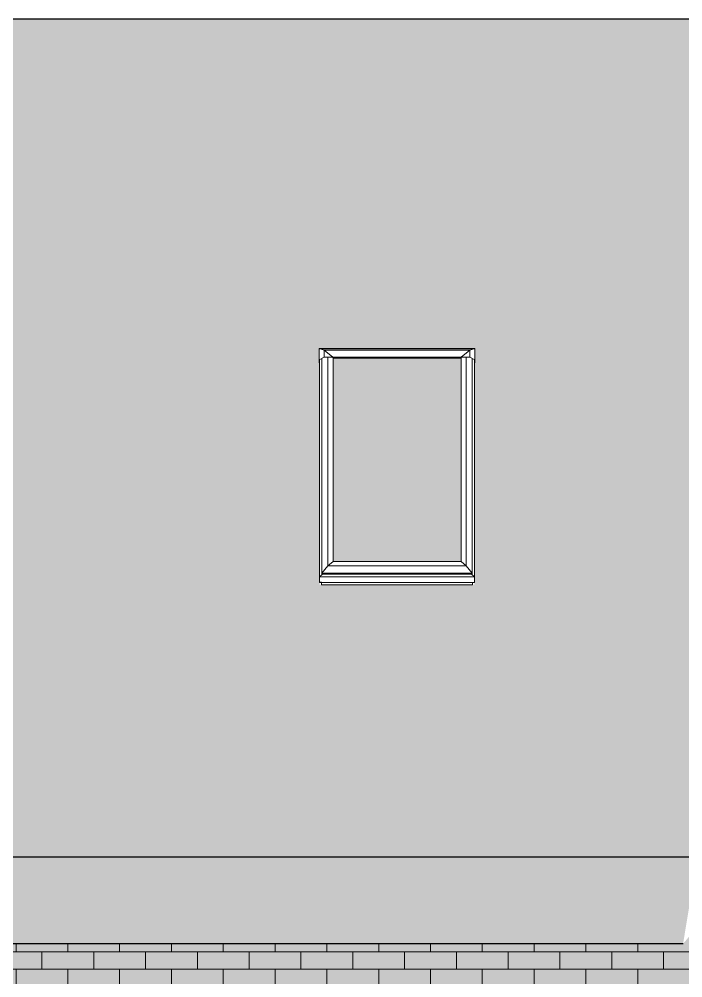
# Model space of a CAD drawing. Header units: millimetres. Extents: x -56498 to 234605, y -296269 to -29969.
# Drawn here: x 206834 to 210479, y -189282 to -184017 of the extents above; entities that cross this region are included whole.
import ezdxf

# ---------------------------------------------------------------- set-up
doc = ezdxf.new("R2010")
doc.units = ezdxf.units.MM
doc.header["$LTSCALE"] = 100
for name, color, linetype, lineweight in [('0.3', 7, 'Continuous', 30), ('Тонкі 0.18', 142, 'Continuous', 18), ('Штрихування 0.09', 253, 'Continuous', 9)]:
    doc.layers.add(name, color=color, linetype=linetype, lineweight=lineweight)

msp = doc.modelspace()

# ---------------------------------------------------------------- hatches: boundary and pattern name
at = {"layer": 'Тонкі 0.18', "ltscale": 0.75, "true_color": 0xa64f21}
h = msp.add_hatch(color=34, dxfattribs=at)
h.paths.add_polyline_path([(208484.1320691197, -185886.8684205032), (208482.1811435979, -185887.8888629359), (208482.1811435979, -185824.8364507853), (208909.1712082688, -185824.8364507853), (208909.1712082688, -184016.6286345249), (205834.1824293874, -184016.6286345249), (205834.1824293874, -185824.8364507853), (206261.1274727, -185824.8364507853), (206261.1274727001, -185887.8888629358), (206259.1765471773, -185886.8655780447), (206259.1765471773, -187079.9268673955), (206259.1765471773, -187123.2224068589), (205834.1824293874, -187123.2224068589), (205834.1824293873, -188616.6558937469), (208909.1712082688, -188616.6558937469), (208909.1712082688, -187123.2224068589), (208484.1320691197, -187123.2224068589), (208484.1320691197, -187079.9268673955)])
h.paths.add_polyline_path([(205834.1824293874, -184016.628634525), (203059.1709601506, -184016.6286345249), (203059.1709601506, -188616.6558937469), (205834.1824293874, -188616.6558937469), (205834.1824293874, -187123.2224068589), (205409.1658009168, -187123.2224068589), (205409.1658009168, -187079.9268673955), (205409.1658009168, -185886.8458681377), (205407.162350478, -185887.8888629358), (205407.162350478, -185824.8364507853), (205834.1824293874, -185824.8364507853)])
h.paths.add_polyline_path([(214214.1284756208, -184333.0637513297), (214214.1284756207, -184016.6286345249), (208909.1712082688, -184016.6286345249), (208909.1712082688, -185824.8364507853), (209336.1612729396, -185824.8364507853), (209336.1612729396, -185887.8888629358), (209334.1353118212, -185886.8458681377), (209334.1353118212, -187079.9268673955), (209334.1353118212, -187123.2224068589), (208909.1712082688, -187123.2224068589), (208909.1712082688, -188616.6558937469), (210559.1664682763, -188616.6558937469), (211496.9613594555, -187517.5344690402)])
at = {"layer": 'Тонкі 0.18', "ltscale": 0.75, "true_color": 0xf4ebd8}
h = msp.add_hatch(color=254, dxfattribs=at)
h.paths.add_polyline_path([(207474.2279688169, -190966.6207198298), (207159.2285326538, -190966.6207198098), (207159.2285326487, -191046.6086662013), (207474.2279688118, -191046.6086662213)], flags=17)
h.paths.add_polyline_path([(207474.2279688093, -191086.6026394166), (207226.6855343394, -191086.6026394009), (207474.2279687977, -191268.8641045044)], flags=17)
h.paths.add_polyline_path([(207474.2279687914, -191368.2112349189), (207159.228532643, -191136.2762046041), (207159.2285326067, -191706.9219197112), (207474.2279687846, -191474.9868894354)], flags=17)
h.paths.add_polyline_path([(207709.7579778151, -191541.6184995775), (207518.7308077113, -191541.6184995653), (207226.6855342968, -191756.595484923), (208001.8032512022, -191756.5954849722)], flags=17)
h.paths.add_polyline_path([(208069.2602529092, -191541.6184996003), (207844.6962957363, -191541.618499586), (208069.2602528986, -191706.9219197689)], flags=17)
h.paths.add_polyline_path([(208383.7918908732, -191541.6184996202), (208159.2279337003, -191541.618499606), (208159.2279336898, -191706.9219197746)], flags=17)
h.paths.add_polyline_path([(208709.7573788983, -191541.6184996409), (208518.7302087944, -191541.6184996288), (208226.68493538, -191756.5954849864), (209001.8026522862, -191756.5954850356)], flags=17)
h.paths.add_polyline_path([(209069.2596539931, -191541.6184996637), (208844.6956968203, -191541.6184996495), (209069.2596539826, -191706.9219198324)], flags=17)
h.paths.add_polyline_path([(207474.152933637, -189341.6498318626), (209124.1857114432, -189341.6498318626), (210774.1434536529, -189341.6498318626), (210774.1434536529, -190441.634165935), (211159.1511018079, -190441.634165935), (211159.1511018079, -189341.6498318626), (211159.1511018079, -189221.5928766796), (211159.1511018079, -188311.6361919834), (211159.1511018079, -188298.6359354026), (210559.1664682762, -189001.8136130961), (210559.1269653008, -189001.7799061253), (210480.1539846465, -189094.3325041845), (203659.170600801, -189094.3325041845), (203659.170600801, -190441.634165935), (205009.1660404833, -190441.634165935), (205009.1660404833, -189341.6498318626), (206659.1913147306, -189341.6498318625), (206659.1913147306, -190441.634165935), (207474.152933637, -190441.634165935)])
h.paths.add_polyline_path([(207474.1529336369, -190441.634165935), (206659.1913147306, -190441.634165935), (206659.1913147306, -191541.6185000075), (205009.1660404833, -191541.6185000075), (205009.1660404833, -190441.634165935), (203659.1706008009, -190441.634165935), (203659.170600801, -193366.6342899941), (205009.1660404833, -193366.6342899941), (205009.1660404833, -192541.617901091), (206659.1913147306, -192541.617901091), (206659.1913147306, -193366.6342899941), (207474.152933637, -193366.6342899941), (207474.152933637, -192541.617901091), (210774.1434536529, -192541.617901091), (210774.1434536529, -193366.6342899941), (211159.1511018078, -193366.6342899941), (211159.1511018078, -192066.594591911), (207009.2060818091, -192066.594591911), (207009.2060818091, -191816.5983284692), (207059.2060818123, -191816.5983284692), (207059.2060818662, -190966.6207198035), (207049.2263474657, -190966.6207198028), (207049.2263474682, -190926.626746607), (207474.152933637, -190926.626746634)])
h.paths.add_polyline_path([(211159.1511018078, -193366.6342899941), (210774.1434536529, -193366.6342899941), (210774.1434536529, -194191.6506788972), (207474.152933637, -194191.6506788972), (207474.152933637, -193366.6342899941), (206659.1913147306, -193366.6342899941), (206659.1913147306, -194191.5756433006), (206659.1913147306, -194191.6506788972), (205009.1660404833, -194191.6506788972), (205009.1660404833, -193366.6342899941), (203659.170600801, -193366.6342899941), (203659.170600801, -195046.5920322032), (211159.1511018079, -195046.5920322033)])
h.paths.add_polyline_path([(211159.1511018078, -190441.634165935), (210774.1434536528, -190441.634165935), (210774.1434536529, -190926.6267468435), (211159.1511018079, -190926.6267468679)])
h.paths.add_polyline_path([(211069.2584561957, -190966.620720058), (210774.2184888328, -190966.6207200392), (210774.2184888277, -191046.6086664308), (211069.2584561906, -191046.6086664495)], flags=17)
h.paths.add_polyline_path([(211001.8014544947, -191086.6026396405), (210774.2184888252, -191086.6026396261), (210774.2184888145, -191254.1724399052)], flags=17)
h.paths.add_polyline_path([(211069.2584561849, -191136.2762048522), (210774.2184888083, -191353.5147325936), (210774.2184887996, -191489.7405151165), (211069.2584561487, -191706.9219199594)], flags=17)
h.paths.add_polyline_path([(210774.2184887933, -191589.069747399), (210774.2184887826, -191756.5954851481), (211001.8014544523, -191756.5954851626)], flags=17)
at = {"layer": 'Штрихування 0.09', "ltscale": 0.75}
h = msp.add_hatch(dxfattribs=at)
h.set_pattern_fill('SQSHNGLE', color=256, scale=500, style=0, pattern_type=2)
h.set_pattern_definition([(0, (15, -59400), (125, 200), [220, -30]), (0, (15, -59385), (125, 200), [220, -30]), (90, (235, -59400), (-125, 200), [200, -200]), (90, (265, -59400), (-125, 200), [200, -200])])
h.paths.add_polyline_path([(208484.1320691197, -185886.8684205032), (208482.1811435979, -185887.8888629359), (208482.1811435979, -185824.8364507853), (208909.1712082688, -185824.8364507853), (208909.1712082688, -184016.6286345249), (205834.1824293874, -184016.6286345249), (205834.1824293874, -185824.8364507853), (206261.1274727, -185824.8364507853), (206261.1274727001, -185887.8888629358), (206259.1765471773, -185886.8655780447), (206259.1765471773, -187079.9268673955), (206259.1765471773, -187123.2224068589), (205834.1824293874, -187123.2224068589), (205834.1824293873, -188616.6558937469), (208909.1712082688, -188616.6558937469), (208909.1712082688, -187123.2224068589), (208484.1320691197, -187123.2224068589), (208484.1320691197, -187079.9268673955)])
h.paths.add_polyline_path([(205834.1824293874, -184016.628634525), (203059.1709601506, -184016.6286345249), (203059.1709601506, -188616.6558937469), (205834.1824293874, -188616.6558937469), (205834.1824293874, -187123.2224068589), (205409.1658009168, -187123.2224068589), (205409.1658009168, -187079.9268673955), (205409.1658009168, -185886.8458681377), (205407.162350478, -185887.8888629358), (205407.162350478, -185824.8364507853), (205834.1824293874, -185824.8364507853)])
h.paths.add_polyline_path([(214214.1284756208, -184333.0637513297), (214214.1284756207, -184016.6286345249), (208909.1712082688, -184016.6286345249), (208909.1712082688, -185824.8364507853), (209336.1612729396, -185824.8364507853), (209336.1612729396, -185887.8888629358), (209334.1353118212, -185886.8458681377), (209334.1353118212, -187079.9268673955), (209334.1353118212, -187123.2224068589), (208909.1712082688, -187123.2224068589), (208909.1712082688, -188616.6558937469), (210559.1664682763, -188616.6558937469), (211496.9613594555, -187517.5344690402)])
at = {"layer": 'Штрихування 0.09'}
h = msp.add_hatch(color=7, dxfattribs=at)
h.set_gradient(color1=(209, 255, 255), color2=(250, 255, 255), one_color=1, tint=0.9900000095367432)
h.paths.add_polyline_path([(209260.6004267709, -185878.32182432), (208557.7419897667, -185878.32182432), (208557.7419897667, -186995.2642033123), (209260.6004267709, -186995.2642033122)])
h.paths.add_polyline_path([(206185.6416621269, -185878.32182432), (205482.7231966458, -185878.32182432), (205482.7231966458, -186995.2642033122), (206185.641662127, -186995.2642033122)])
at = {"layer": 'Штрихування 0.09', "ltscale": 0.75}
h = msp.add_hatch(dxfattribs=at)
h.set_pattern_fill('AR-BRSTD', color=256, scale=1.4, style=0)
h.set_pattern_definition([(0, (0, -59400), (0, 94.83851999999999), []), (90, (0, -59400), (-142.24, 94.83851999999999), [94.83851999999999, -94.83851999999999])])
h.paths.add_polyline_path([(207474.2279688169, -190966.6207198298), (207159.2285326538, -190966.6207198098), (207159.2285326487, -191046.6086662013), (207474.2279688118, -191046.6086662213)], flags=17)
h.paths.add_polyline_path([(207474.2279688093, -191086.6026394166), (207226.6855343394, -191086.6026394009), (207474.2279687977, -191268.8641045044)], flags=17)
h.paths.add_polyline_path([(207474.2279687914, -191368.2112349189), (207159.228532643, -191136.2762046041), (207159.2285326067, -191706.9219197112), (207474.2279687846, -191474.9868894354)], flags=17)
h.paths.add_polyline_path([(207709.7579778151, -191541.6184995775), (207518.7308077113, -191541.6184995653), (207226.6855342968, -191756.595484923), (208001.8032512022, -191756.5954849722)], flags=17)
h.paths.add_polyline_path([(208069.2602529092, -191541.6184996003), (207844.6962957363, -191541.618499586), (208069.2602528986, -191706.9219197689)], flags=17)
h.paths.add_polyline_path([(208383.7918908732, -191541.6184996202), (208159.2279337003, -191541.618499606), (208159.2279336898, -191706.9219197746)], flags=17)
h.paths.add_polyline_path([(208709.7573788983, -191541.6184996409), (208518.7302087944, -191541.6184996288), (208226.68493538, -191756.5954849864), (209001.8026522862, -191756.5954850356)], flags=17)
h.paths.add_polyline_path([(209069.2596539931, -191541.6184996637), (208844.6956968203, -191541.6184996495), (209069.2596539826, -191706.9219198324)], flags=17)
h.paths.add_polyline_path([(207474.152933637, -189341.6498318626), (209124.1857114432, -189341.6498318626), (210774.1434536529, -189341.6498318626), (210774.1434536529, -190441.634165935), (211159.1511018079, -190441.634165935), (211159.1511018079, -189341.6498318626), (211159.1511018079, -189221.5928766796), (211159.1511018079, -188311.6361919834), (211159.1511018079, -188298.6359354026), (210559.1664682762, -189001.8136130961), (210559.1269653008, -189001.7799061253), (210480.1539846465, -189094.3325041845), (203659.170600801, -189094.3325041845), (203659.170600801, -190441.634165935), (205009.1660404833, -190441.634165935), (205009.1660404833, -189341.6498318626), (206659.1913147306, -189341.6498318625), (206659.1913147306, -190441.634165935), (207474.152933637, -190441.634165935)])
h.paths.add_polyline_path([(207474.1529336369, -190441.634165935), (206659.1913147306, -190441.634165935), (206659.1913147306, -191541.6185000075), (205009.1660404833, -191541.6185000075), (205009.1660404833, -190441.634165935), (203659.1706008009, -190441.634165935), (203659.170600801, -193366.6342899941), (205009.1660404833, -193366.6342899941), (205009.1660404833, -192541.617901091), (206659.1913147306, -192541.617901091), (206659.1913147306, -193366.6342899941), (207474.152933637, -193366.6342899941), (207474.152933637, -192541.617901091), (210774.1434536529, -192541.617901091), (210774.1434536529, -193366.6342899941), (211159.1511018078, -193366.6342899941), (211159.1511018078, -192066.594591911), (207009.2060818091, -192066.594591911), (207009.2060818091, -191816.5983284692), (207059.2060818123, -191816.5983284692), (207059.2060818662, -190966.6207198035), (207049.2263474657, -190966.6207198028), (207049.2263474682, -190926.626746607), (207474.152933637, -190926.626746634)])
h.paths.add_polyline_path([(211159.1511018078, -193366.6342899941), (210774.1434536529, -193366.6342899941), (210774.1434536529, -194191.6506788972), (207474.152933637, -194191.6506788972), (207474.152933637, -193366.6342899941), (206659.1913147306, -193366.6342899941), (206659.1913147306, -194191.5756433006), (206659.1913147306, -194191.6506788972), (205009.1660404833, -194191.6506788972), (205009.1660404833, -193366.6342899941), (203659.170600801, -193366.6342899941), (203659.170600801, -195046.5920322032), (211159.1511018079, -195046.5920322033)])
h.paths.add_polyline_path([(211159.1511018078, -190441.634165935), (210774.1434536528, -190441.634165935), (210774.1434536529, -190926.6267468435), (211159.1511018079, -190926.6267468679)])
h.paths.add_polyline_path([(211069.2584561957, -190966.620720058), (210774.2184888328, -190966.6207200392), (210774.2184888277, -191046.6086664308), (211069.2584561906, -191046.6086664495)], flags=17)
h.paths.add_polyline_path([(211001.8014544947, -191086.6026396405), (210774.2184888252, -191086.6026396261), (210774.2184888145, -191254.1724399052)], flags=17)
h.paths.add_polyline_path([(211069.2584561849, -191136.2762048522), (210774.2184888083, -191353.5147325936), (210774.2184887996, -191489.7405151165), (211069.2584561487, -191706.9219199594)], flags=17)
h.paths.add_polyline_path([(210774.2184887933, -191589.069747399), (210774.2184887826, -191756.5954851481), (211001.8014544523, -191756.5954851626)], flags=17)
at = {"layer": 'Штрихування 0.09', "true_color": 0xa64517}
h = msp.add_hatch(color=34, dxfattribs=at)
h.paths.add_polyline_path([(225909.1235088883, -188616.6558937469), (218409.165518561, -188616.6558937469), (218488.102966595, -189094.3325041845), (225909.1235088883, -189094.3325041845)])
h.paths.add_polyline_path([(210559.1664682763, -188616.6558937469), (203059.1709601506, -188616.6558937469), (203059.1709601506, -189094.3325041845), (210480.1539846466, -189094.3325041845)])

# ---------------------------------------------------------------- linework, layer by layer
for p, q in [((208482.1811435979, -185824.8364507853), (209336.1612729396, -185824.8364507853)), ((208484.1320691197, -185886.8458681377), (208482.1811435979, -185887.8888629358)), ((208494.1868391169, -187110.7664977583), (208484.1320691197, -187110.7664977583))]:
    msp.add_line(p, q)
at = {"layer": '0.3'}
for p, q in [((214214.1284756208, -184016.6286345249), (203059.1709601506, -184016.6286345249)), ((214214.1284756208, -184016.6286345249), (203059.1709601506, -184016.6286345249)), ((203059.1709601506, -188616.6558937469), (210559.1664682762, -188616.6558937469)), ((203059.1709601506, -188616.6558937469), (210559.1664682762, -188616.6558937469)), ((210480.1539846465, -189094.3325041845), (203059.1709601506, -189094.3325041845)), ((210480.1539846465, -189094.3325041845), (203659.170600801, -189094.3325041845))]:
    msp.add_line(p, q, dxfattribs=at)
at = {"layer": 'Тонкі 0.18'}
for p, q in [((208482.1811435979, -185887.8888629358), (208482.1811435979, -185824.8364507853)), ((208482.1811435979, -185824.8364507853), (208482.1811435979, -185887.8888629358)), ((208482.1811435979, -185824.8364507853), (209336.1612729396, -185824.8364507853)), ((209336.1612729396, -185824.8364507853), (209336.1612729396, -185887.8888629358)), ((209336.1612729396, -185824.8364507853), (209336.1612729396, -185887.8888629358)), ((208482.1811435979, -185887.8888629358), (208482.1811435979, -185903.5938133857)), ((208484.1320691197, -187110.7664977583), (208484.1320691197, -185886.8458681377)), ((208484.1320691197, -185886.8458681377), (208484.1320691197, -187079.9268673955)), ((209334.1353118212, -185886.8458681377), (209334.1353118212, -187110.7664977583)), ((209334.1353118212, -185886.8458681377), (209334.1353118212, -187079.9268673955)), ((209336.1612729396, -185887.8888629358), (209336.1612729396, -185903.5938133857)), ((209334.1353118212, -187079.9268673955), (208484.1320691197, -187079.9268673955)), ((208484.1320691197, -187079.9268673955), (208484.1320691197, -187110.7664977583)), ((209334.1353118212, -187110.7664977583), (208484.1320691197, -187110.7664977583)), ((208494.1868391169, -187123.2224068589), (208494.1868391169, -187110.7664977583)), ((208494.1868391169, -187110.7664977583), (208494.1868391169, -187123.2224068589)), ((209334.1353118212, -187110.7664977583), (209324.1555774206, -187110.7664977583)), ((209324.1555774206, -187110.7664977583), (209324.1555774206, -187123.2224068589)), ((209324.1555774206, -187110.7664977583), (209324.1555774206, -187123.2224068589)), ((209334.1353118212, -187110.7664977583), (209334.1353118212, -187079.9268673955)), ((209324.1555774206, -187123.2224068589), (208494.1868391169, -187123.2224068589)), ((209324.1555774206, -187123.2224068589), (208494.1868391169, -187123.2224068589))]:
    msp.add_line(p, q, dxfattribs=at)
at = {"layer": 'Штрихування 0.09'}
for p, q in [((208482.1811435979, -185824.8364507853), (208509.1939585143, -185833.7131619094)), ((208509.1939585143, -185833.7131619094), (208509.1939585143, -185873.7596600227)), ((208509.1939585143, -185833.7131619094), (208556.1662422299, -185873.7596600227)), ((208509.1939585143, -185833.7131619094), (209309.1484580224, -185833.7131619094)), ((209262.1761743076, -185873.7596600227), (209309.1484580224, -185833.7131619094)), ((209309.1484580224, -185833.7131619094), (209336.1612729396, -185824.8364507853)), ((209309.1484580224, -185833.7131619094), (209309.1484580224, -185873.7596600227)), ((208509.1939585143, -185873.7596600227), (208482.1811435979, -185887.8888629358)), ((208497.1882629962, -185880.0401394911), (208497.1882629962, -187058.7743326038)), ((208556.1662422299, -185873.7596600227), (208509.1939585143, -185873.7596600227)), ((208529.6036408962, -185873.7596600227), (208529.6036408962, -187019.2305729907)), ((208556.1662422299, -185877.4213971557), (208556.1662422299, -185873.7596600227)), ((208556.1662422299, -185873.7596600227), (209262.1761743076, -185873.7596600227)), ((208556.1662422299, -185877.4213971557), (209262.1761743076, -185877.4213971557)), ((208557.7419897667, -185877.4213971557), (208557.7419897667, -186995.2642033122)), ((208557.7419897667, -185878.32182432), (209260.6004267709, -185878.32182432)), ((209260.6004267709, -185877.4213971557), (209260.6004267709, -186995.2642033122)), ((209262.1761743076, -185877.4213971557), (209262.1761743076, -185873.7596600227)), ((209262.1761743076, -185873.7596600227), (209309.1484580224, -185873.7596600227)), ((209288.7387756414, -185873.7596600227), (209288.7387756414, -187019.2305729907)), ((209309.1484580224, -185873.7596600227), (209336.1612729396, -185887.8888629358)), ((209321.1541535413, -185880.0401394911), (209321.1541535413, -187058.7743326038)), ((209336.1612729396, -185887.8888629358), (209334.1353118212, -185886.8458681377)), ((208557.7419897667, -186995.2642033122), (208529.6036408962, -187019.2305729907)), ((209260.6004267709, -186995.2642033122), (208557.7419897667, -186995.2642033122)), ((209288.7387756414, -187019.2305729907), (209260.6004267709, -186995.2642033122)), ((208529.6036408962, -187019.2305729907), (208497.1882629962, -187058.7743326038)), ((209321.1541535413, -187058.7743326038), (208497.1882629962, -187058.7743326038)), ((208497.1882629962, -187058.7743326038), (208497.1882629962, -187065.3249402216)), ((209288.7387756414, -187019.2305729907), (208529.6036408962, -187019.2305729907)), ((209321.1541535413, -187058.7743326038), (209288.7387756414, -187019.2305729907)), ((209321.1541535413, -187065.3249402216), (209321.1541535413, -187058.7743326038)), ((208500.0396156813, -187065.3249402216), (208484.1320691197, -187079.9268673955)), ((209321.1541535413, -187065.3249402216), (208497.1882629962, -187065.3249402216)), ((209334.1353118212, -187079.9268673955), (209318.3028008553, -187065.3249402216))]:
    msp.add_line(p, q, dxfattribs=at)

doc.saveas('drawing.dxf')
